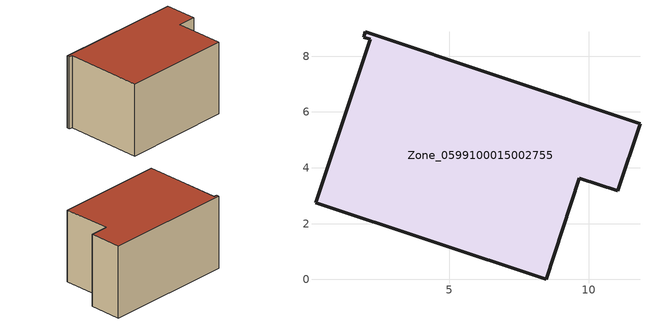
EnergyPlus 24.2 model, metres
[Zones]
Zone_0599100015002755
 floor ground (C_G): 8.48,0 0.22,2.74 2.18,8.6 1.94,8.68 2.01,8.88 11.84,5.58 11.04,3.17 9.67,3.62 z0.75
 wall outside (C_F): 11.84,5.58 2.01,8.88 1.94,8.68 2.18,8.6 0.22,2.74 8.48,0 9.67,3.62 11.04,3.17 11.84,5.58 z0.75:6.57
 roof outside (C_R): 0.22,2.74 8.48,0 9.67,3.62 11.04,3.17 11.84,5.58 2.01,8.88 1.94,8.68 2.18,8.6 z6.57
[BUILDING]
Pand.0599100015002755: North Axis=0; Terrain=City; Loads Convergence Tolerance Value=0.04; Temperature Convergence Tolerance Value=0.4; Solar Distribution=FullExterior; Maximum Number of Warmup Days=25; Minimum Number of Warmup Days=1
[Site:Location]
Rotterdam.The.Hague.AP_ZH_NLD Design_Conditions: Latitude=51.96; Longitude=4.45; Time Zone=1; Elevation=-4.5
[SITE:GROUNDTEMPERATURE:BUILDINGSURFACE]
18, 18, 18, 18, 18, 18, 18, 18, 18, 18, 18, 18
[MATERIAL] Thermal Absorptance=0.9; Solar Absorptance=0.7; Visible Absorptance=0.7
Name | Roughness | Thickness | Conductivity | Density | Specific Heat
G.TC.1965-1974 | MediumSmooth | 0.15 | 0.882353 | 540 | 1210
F.TC.1965-1974 | Rough | 0.3 | 0.697674 | 1920 | 840
R.TC.1965-1974 | MediumRough | 0.2 | 0.232558 | 1500 | 1000
[CONSTRUCTION]
C_G: G.TC.1965-1974
C_F: F.TC.1965-1974
C_R: R.TC.1965-1974
[ZONE]
Zone_0599100015002755: Type=1; Multiplier=1; Ceiling Height=Autocalculate; Volume=Autocalculate; Floor Area=autocalculate; Part of Total Floor Area=Yes
[ZONEINFILTRATION:DESIGNFLOWRATE]
Infil_Zone_0599100015002755: Zone or ZoneList or Space or SpaceList=Zone_0599100015002755; Schedule=AlwaysOn; Design Flow Rate Calculation Method=Flow/Area; Flow Rate per Floor Area=0.003; Constant Term Coefficient=1; Temperature Term Coefficient=0; Velocity Term Coefficient=0; Velocity Squared Term Coefficient=0
[HVACTEMPLATE:ZONE:IDEALLOADSAIRSYSTEM]
Zone_0599100015002755: Maximum Heating Supply Air Temperature=50; Minimum Cooling Supply Air Temperature=13; Maximum Heating Supply Air Humidity Ratio=0.0156; Minimum Cooling Supply Air Humidity Ratio=0.0077; Heating Limit=NoLimit; Cooling Limit=NoLimit; Dehumidification Control Type=ConstantSensibleHeatRatio; Cooling Sensible Heat Ratio=0.7; Dehumidification Setpoint=60; Humidification Control Type=None; Humidification Setpoint=30; Outdoor Air Method=None; Outdoor Air Flow Rate per Person=0.00944; Outdoor Air Flow Rate per Zone Floor Area=0; Outdoor Air Flow Rate per Zone=0; Demand Controlled Ventilation Type=None; Outdoor Air Economizer Type=NoEconomizer; Heat Recovery Type=None; Sensible Heat Recovery Effectiveness=0.7; Latent Heat Recovery Effectiveness=0.65
[ZONECONTROL:THERMOSTAT]
ThermostatControl_Zone_0599100015002755: Zone or ZoneList=Zone_0599100015002755; Control Type Schedule=DualSetpointControlType; Control 1=Thermostat_Zone_0599100015002755; Temperature Difference Between Cutout And Setpoint=0
[THERMOSTATSETPOINT:DUALSETPOINT]
Thermostat_Zone_0599100015002755: Heating Setpoint Temperature Schedule=HeatingSetpoint_Zone_0599100015002755; Cooling Setpoint Temperature Schedule=CoolingSetpoint_Zone_0599100015002755
[SCHEDULE:COMPACT]
HeatingSetpoint_Zone_0599100015002755: Through: 12/31, For: AllDays, Until: 24:00, 21
CoolingSetpoint_Zone_0599100015002755: Through: 12/31, For: AllDays, Until: 24:00, 24
DualSetpointControlType: Through: 12/31, For: AllDays, Until: 24:00, 4
AlwaysOn: Through: 12/31, For: AllDays, Until: 24:00, 1
